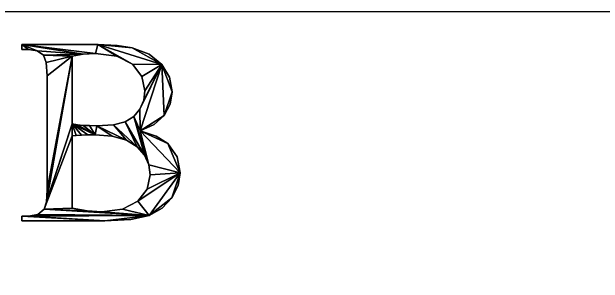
# Model space of a CAD drawing. Extents: x -12 to 200, y -2 to 100.
# Drawn here: x 72.85 to 95.08, y 89.81 to 100 of the extents above; entities that cross this region are included whole.
import ezdxf

# ---------------------------------------------------------------- set-up
doc = ezdxf.new("R2010")
doc.units = 0
doc.header["$MEASUREMENT"] = 0
doc.layers.add('3õ', color=7, linetype='CONTINUOUS')
doc.layers.add('AB', color=7, linetype='CONTINUOUS')

# ---------------------------------------------------------------- blocks, each defined once
blk = doc.blocks.new('ABG1')
at = {"layer": 'AB', "color": 175}
mesh = blk.add_polyface(dxfattribs=at)
corners = [(74.182, 97.595, 82.62), (74.182, 93.318, 82.62), (74.182, 97.595, 81.62), (74.146, 98.097, 82.62), (74.146, 98.097, 81.62), (74.04, 98.372, 82.62), (74.04, 98.372, 81.62), (73.803, 98.533, 82.62), (73.803, 98.533, 81.62), (73.474, 98.587, 82.62), (73.474, 98.587, 81.62), (73.225, 98.587, 82.62), (73.225, 98.587, 81.62), (73.225, 98.767, 82.62), (73.225, 98.767, 81.62), (76.086, 98.767, 81.62), (76.086, 98.767, 82.62), (75.998, 98.44, 82.62), (75.534, 98.413, 82.62), (75.119, 98.333, 82.62), (74.154, 92.858, 82.62), (75.119, 95.789, 82.62), (75.534, 98.413, 81.62), (75.998, 98.44, 81.62), (75.119, 98.333, 81.62), (74.182, 93.318, 81.62), (74.154, 92.858, 81.62), (75.119, 95.789, 81.62)]
mesh.append_faces([[corners[k] for k in face] for face in [(10, 14, 12)]], dxfattribs={"vtx0": -1, "color": 175})
mesh.append_faces([[corners[k] for k in face] for face in [(8, 14, 10), (6, 22, 8), (4, 24, 6), (2, 24, 4), (25, 24, 2)]], dxfattribs={"vtx0": -1, "vtx1": -1, "color": 175})
mesh.append_faces([[corners[k] for k in face] for face in [(7, 13, 18), (8, 22, 14)]], dxfattribs={"vtx0": -1, "vtx1": -1, "vtx2": -1, "color": 175})
mesh.append_faces([[corners[k] for k in face] for face in [(13, 17, 18), (5, 18, 19), (20, 19, 21), (14, 22, 23), (6, 24, 22), (26, 27, 24)]], dxfattribs={"vtx0": -1, "vtx2": -1, "color": 175})
mesh.append_faces([[corners[k] for k in face] for face in [(0, 1, 2), (3, 0, 4), (2, 4, 0), (5, 3, 6), (4, 6, 3), (7, 5, 8), (6, 8, 5), (9, 7, 10), (8, 10, 7), (11, 9, 12), (10, 12, 9), (13, 11, 14), (12, 14, 11), (14, 15, 13)]], dxfattribs={"vtx1": -1, "color": 175})
mesh.append_faces([[corners[k] for k in face] for face in [(13, 16, 17), (7, 9, 13), (5, 7, 18), (3, 5, 19), (0, 3, 19), (1, 0, 19)]], dxfattribs={"vtx1": -1, "vtx2": -1, "color": 175})
mesh.append_faces([[corners[k] for k in face] for face in [(9, 11, 13)]], dxfattribs={"vtx2": -1, "color": 175})
mesh = blk.add_polyface(dxfattribs=at)
corners = [(76.086, 98.767, 82.62), (73.225, 98.767, 82.62), (76.086, 98.767, 81.62), (76.808, 98.738, 82.62), (76.808, 98.738, 81.62), (75.119, 95.789, 82.62), (75.119, 98.333, 82.62), (75.119, 95.789, 81.62), (75.119, 98.333, 81.62), (75.313, 95.759, 82.62), (75.313, 95.759, 81.62), (75.532, 95.737, 82.62), (75.532, 95.737, 81.62), (75.775, 95.725, 82.62), (75.775, 95.725, 81.62), (76.042, 95.72, 82.62), (76.042, 95.72, 81.62), (76.667, 95.759, 82.62), (76.667, 95.759, 81.62), (75.998, 98.44, 82.62), (76.798, 98.337, 82.62), (75.998, 98.44, 81.62), (76.798, 98.337, 81.62), (75.534, 98.413, 82.62), (75.534, 98.413, 81.62), (75.984, 95.383, 82.62), (77.155, 95.178, 82.62), (73.225, 98.767, 81.62), (75.984, 95.383, 81.62), (77.155, 95.178, 81.62), (75.703, 95.381, 81.62)]
mesh.append_faces([[corners[k] for k in face] for face in [(22, 2, 21), (27, 21, 2), (14, 28, 16), (12, 28, 14), (10, 28, 12), (7, 28, 10)]], dxfattribs={"vtx0": -1, "vtx1": -1, "color": 175})
mesh.append_faces([[corners[k] for k in face] for face in [(26, 15, 17), (29, 18, 16), (7, 30, 28)]], dxfattribs={"vtx0": -1, "vtx2": -1, "color": 175})
mesh.append_faces([[corners[k] for k in face] for face in [(0, 1, 2), (3, 0, 4), (2, 4, 0), (5, 6, 7), (8, 7, 6), (9, 5, 10), (7, 10, 5), (11, 9, 12), (10, 12, 9), (13, 11, 14), (12, 14, 11), (15, 13, 16), (14, 16, 13), (17, 15, 18), (16, 18, 15), (19, 20, 21), (22, 21, 20), (23, 19, 24), (21, 24, 19), (6, 23, 8), (24, 8, 23)]], dxfattribs={"vtx1": -1, "color": 175})
mesh.append_faces([[corners[k] for k in face] for face in [(20, 19, 0), (13, 15, 25), (11, 13, 25), (9, 11, 25), (5, 9, 25)]], dxfattribs={"vtx1": -1, "vtx2": -1, "color": 175})
mesh = blk.add_polyface(dxfattribs=at)
corners = [(77.37, 98.65, 82.62), (76.808, 98.738, 82.62), (77.37, 98.65, 81.62), (76.808, 98.738, 81.62), (78.016, 98.406, 82.62), (78.016, 98.406, 81.62), (78.488, 98.027, 82.62), (78.488, 98.027, 81.62), (78.778, 97.547, 82.62), (78.778, 97.547, 81.62), (78.874, 97, 82.62), (78.874, 97, 81.62), (77.735, 97.577, 82.62), (77.854, 97.039, 82.62), (77.735, 97.577, 81.62), (77.854, 97.039, 81.62), (77.38, 98.03, 82.62), (77.38, 98.03, 81.62), (76.798, 98.337, 82.62), (76.798, 98.337, 81.62), (76.086, 98.767, 82.62), (77.806, 96.677, 82.62), (76.086, 98.767, 81.62), (78.571, 96.108, 81.62), (77.806, 96.677, 81.62)]
mesh.append_faces([[corners[k] for k in face] for face in [(22, 2, 3), (2, 7, 5), (7, 11, 9)]], dxfattribs={"vtx0": -1, "color": 175})
mesh.append_faces([[corners[k] for k in face] for face in [(17, 22, 19), (14, 7, 17), (15, 7, 14), (24, 7, 15)]], dxfattribs={"vtx0": -1, "vtx1": -1, "color": 175})
mesh.append_faces([[corners[k] for k in face] for face in [(20, 0, 6), (16, 20, 6), (22, 7, 2), (7, 23, 11), (17, 7, 22)]], dxfattribs={"vtx0": -1, "vtx1": -1, "vtx2": -1, "color": 175})
mesh.append_faces([[corners[k] for k in face] for face in [(0, 1, 2), (3, 2, 1), (4, 0, 5), (2, 5, 0), (6, 4, 7), (5, 7, 4), (8, 6, 9), (7, 9, 6), (10, 8, 11), (9, 11, 8), (12, 13, 14), (15, 14, 13), (16, 12, 17), (14, 17, 12), (18, 16, 19), (17, 19, 16)]], dxfattribs={"vtx1": -1, "color": 175})
mesh.append_faces([[corners[k] for k in face] for face in [(16, 18, 20), (12, 16, 6), (13, 12, 6), (21, 13, 6)]], dxfattribs={"vtx1": -1, "vtx2": -1, "color": 175})
mesh.append_faces([[corners[k] for k in face] for face in [(20, 1, 0), (0, 4, 6), (6, 8, 10)]], dxfattribs={"vtx2": -1, "color": 175})
mesh = blk.add_polyface(dxfattribs=at)
corners = [(73.225, 92.146, 82.62), (76.35, 92.146, 82.62), (73.225, 92.146, 81.62), (73.225, 92.327, 82.62), (73.225, 92.327, 81.62), (73.474, 92.327, 82.62), (73.474, 92.327, 81.62), (73.83, 92.393, 82.62), (73.83, 92.393, 81.62), (74.07, 92.59, 82.62), (74.07, 92.59, 81.62), (74.154, 92.858, 82.62), (74.154, 92.858, 81.62), (74.182, 93.318, 82.62), (74.182, 93.318, 81.62), (74.182, 97.595, 81.62), (75.119, 92.625, 82.62), (75.119, 95.339, 82.62), (75.119, 92.625, 81.62), (75.119, 95.339, 81.62), (75.272, 95.36, 82.62), (78.012, 92.354, 82.62), (75.119, 95.789, 82.62), (75.119, 98.333, 82.62), (75.682, 92.526, 82.62), (76.35, 92.146, 81.62), (78.012, 92.354, 81.62), (75.119, 95.789, 81.62), (75.272, 95.36, 81.62), (75.119, 98.333, 81.62), (75.682, 92.526, 81.62)]
mesh.append_faces([[corners[k] for k in face] for face in [(25, 4, 2)]], dxfattribs={"vtx0": -1, "color": 175})
mesh.append_faces([[corners[k] for k in face] for face in [(12, 29, 14), (10, 27, 12)]], dxfattribs={"vtx0": -1, "vtx1": -1, "color": 175})
mesh.append_faces([[corners[k] for k in face] for face in [(9, 22, 17), (10, 19, 27)]], dxfattribs={"vtx0": -1, "vtx1": -1, "vtx2": -1, "color": 175})
mesh.append_faces([[corners[k] for k in face] for face in [(1, 3, 5), (21, 5, 7), (22, 20, 17), (9, 17, 16), (9, 16, 24), (25, 6, 4), (26, 8, 6), (27, 19, 28), (10, 18, 19), (10, 30, 18)]], dxfattribs={"vtx0": -1, "vtx2": -1, "color": 175})
mesh.append_faces([[corners[k] for k in face] for face in [(0, 1, 2), (3, 0, 4), (2, 4, 0), (5, 3, 6), (4, 6, 3), (7, 5, 8), (6, 8, 5), (9, 7, 10), (8, 10, 7), (11, 9, 12), (10, 12, 9), (13, 11, 14), (12, 14, 11), (14, 15, 13), (16, 17, 18), (19, 18, 17), (17, 20, 19)]], dxfattribs={"vtx1": -1, "color": 175})
mesh.append_faces([[corners[k] for k in face] for face in [(11, 13, 23), (9, 11, 22)]], dxfattribs={"vtx1": -1, "vtx2": -1, "color": 175})
mesh.append_faces([[corners[k] for k in face] for face in [(1, 0, 3)]], dxfattribs={"vtx2": -1, "color": 175})
mesh = blk.add_polyface(dxfattribs=at)
corners = [(77.678, 95.525, 82.62), (78.197, 95.766, 82.62), (77.678, 95.525, 81.62), (78.197, 95.766, 81.62), (78.799, 96.528, 82.62), (78.874, 97, 82.62), (78.799, 96.528, 81.62), (78.874, 97, 81.62), (78.571, 96.108, 82.62), (78.571, 96.108, 81.62), (77.114, 95.874, 82.62), (76.667, 95.759, 82.62), (77.114, 95.874, 81.62), (76.667, 95.759, 81.62), (77.431, 96.069, 82.62), (77.431, 96.069, 81.62), (77.663, 96.345, 82.62), (77.663, 96.345, 81.62), (77.806, 96.677, 82.62), (77.806, 96.677, 81.62), (77.854, 97.039, 82.62), (77.854, 97.039, 81.62), (78.488, 98.027, 82.62), (77.563, 94.935, 82.62), (77.839, 94.617, 82.62), (78.488, 98.027, 81.62), (77.563, 94.935, 81.62), (77.839, 94.617, 81.62)]
mesh.append_faces([[corners[k] for k in face] for face in [(7, 9, 6), (9, 2, 3)]], dxfattribs={"vtx0": -1, "color": 175})
mesh.append_faces([[corners[k] for k in face] for face in [(17, 25, 19), (15, 2, 17)]], dxfattribs={"vtx0": -1, "vtx1": -1, "color": 175})
mesh.append_faces([[corners[k] for k in face] for face in [(22, 5, 8), (22, 8, 0), (16, 22, 0), (25, 2, 9), (17, 2, 25)]], dxfattribs={"vtx0": -1, "vtx1": -1, "vtx2": -1, "color": 175})
mesh.append_faces([[corners[k] for k in face] for face in [(23, 11, 10), (24, 10, 14), (26, 12, 13), (27, 15, 12)]], dxfattribs={"vtx0": -1, "vtx2": -1, "color": 175})
mesh.append_faces([[corners[k] for k in face] for face in [(0, 1, 2), (3, 2, 1), (4, 5, 6), (7, 6, 5), (8, 4, 9), (6, 9, 4), (1, 8, 3), (9, 3, 8), (10, 11, 12), (13, 12, 11), (14, 10, 15), (12, 15, 10), (16, 14, 17), (15, 17, 14), (18, 16, 19), (17, 19, 16), (20, 18, 21), (19, 21, 18)]], dxfattribs={"vtx1": -1, "color": 175})
mesh.append_faces([[corners[k] for k in face] for face in [(16, 18, 22), (14, 16, 0)]], dxfattribs={"vtx1": -1, "vtx2": -1, "color": 175})
mesh.append_faces([[corners[k] for k in face] for face in [(5, 4, 8), (8, 1, 0)]], dxfattribs={"vtx2": -1, "color": 175})
mesh = blk.add_polyface(dxfattribs=at)
corners = [(78.28, 95.335, 82.62), (77.678, 95.525, 82.62), (78.28, 95.335, 81.62), (77.678, 95.525, 81.62), (78.708, 95.056, 82.62), (78.708, 95.056, 81.62), (79.063, 94.557, 82.62), (79.063, 94.557, 81.62), (79.182, 93.958, 82.62), (79.182, 93.958, 81.62), (77.997, 94.253, 82.62), (78.049, 93.875, 82.62), (77.997, 94.253, 81.62), (78.049, 93.875, 81.62), (77.839, 94.617, 82.62), (77.839, 94.617, 81.62), (77.563, 94.935, 82.62), (77.563, 94.935, 81.62), (77.155, 95.178, 82.62), (77.155, 95.178, 81.62), (76.626, 95.332, 81.62), (76.667, 95.759, 82.62), (77.114, 95.874, 82.62), (77.431, 96.069, 82.62), (76.667, 95.759, 81.62), (77.114, 95.874, 81.62), (77.431, 96.069, 81.62)]
mesh.append_faces([[corners[k] for k in face] for face in [(3, 5, 2), (5, 9, 7)]], dxfattribs={"vtx0": -1, "color": 175})
mesh.append_faces([[corners[k] for k in face] for face in [(17, 24, 19), (15, 25, 17), (12, 26, 15), (13, 9, 12)]], dxfattribs={"vtx0": -1, "vtx1": -1, "color": 175})
mesh.append_faces([[corners[k] for k in face] for face in [(1, 4, 8), (10, 23, 1), (10, 1, 8), (3, 9, 5), (12, 3, 26), (12, 9, 3)]], dxfattribs={"vtx0": -1, "vtx1": -1, "vtx2": -1, "color": 175})
mesh.append_faces([[corners[k] for k in face] for face in [(0, 1, 2), (3, 2, 1), (4, 0, 5), (2, 5, 0), (6, 4, 7), (5, 7, 4), (8, 6, 9), (7, 9, 6), (10, 11, 12), (13, 12, 11), (14, 10, 15), (12, 15, 10), (16, 14, 17), (15, 17, 14), (18, 16, 19), (17, 19, 16), (19, 20, 18)]], dxfattribs={"vtx1": -1, "color": 175})
mesh.append_faces([[corners[k] for k in face] for face in [(16, 18, 21), (14, 16, 22), (10, 14, 23), (11, 10, 8)]], dxfattribs={"vtx1": -1, "vtx2": -1, "color": 175})
mesh.append_faces([[corners[k] for k in face] for face in [(1, 0, 4), (4, 6, 8)]], dxfattribs={"vtx2": -1, "color": 175})
mesh = blk.add_polyface(dxfattribs=at)
corners = [(76.35, 92.146, 82.62), (77.325, 92.198, 82.62), (76.35, 92.146, 81.62), (73.225, 92.146, 81.62), (75.682, 92.526, 82.62), (75.119, 92.625, 82.62), (75.682, 92.526, 81.62), (75.119, 92.625, 81.62), (76.238, 92.493, 82.62), (76.238, 92.493, 81.62), (77.016, 92.592, 82.62), (77.016, 92.592, 81.62), (76.626, 95.332, 82.62), (77.155, 95.178, 82.62), (76.626, 95.332, 81.62), (75.984, 95.383, 82.62), (75.984, 95.383, 81.62), (75.703, 95.381, 82.62), (75.703, 95.381, 81.62), (75.466, 95.374, 82.62), (75.466, 95.374, 81.62), (75.272, 95.36, 82.62), (75.272, 95.36, 81.62), (75.119, 95.339, 81.62), (76.042, 95.72, 82.62), (78.012, 92.354, 82.62), (73.474, 92.327, 82.62), (73.83, 92.393, 82.62), (74.07, 92.59, 82.62), (75.119, 95.789, 82.62), (76.042, 95.72, 81.62), (77.155, 95.178, 81.62), (78.012, 92.354, 81.62), (73.474, 92.327, 81.62), (74.07, 92.59, 81.62), (73.83, 92.393, 81.62), (75.119, 95.789, 81.62)]
mesh.append_faces([[corners[k] for k in face] for face in [(14, 30, 16), (31, 30, 14)]], dxfattribs={"vtx0": -1, "vtx1": -1, "color": 175})
mesh.append_faces([[corners[k] for k in face] for face in [(25, 0, 26), (25, 28, 4), (32, 33, 2), (32, 6, 34)]], dxfattribs={"vtx0": -1, "vtx1": -1, "vtx2": -1, "color": 175})
mesh.append_faces([[corners[k] for k in face] for face in [(25, 27, 28), (29, 15, 17), (29, 17, 19), (29, 19, 21), (25, 4, 8), (32, 34, 35), (36, 20, 18), (36, 22, 20), (32, 9, 6)]], dxfattribs={"vtx0": -1, "vtx2": -1, "color": 175})
mesh.append_faces([[corners[k] for k in face] for face in [(0, 1, 2), (2, 3, 0), (4, 5, 6), (7, 6, 5), (8, 4, 9), (6, 9, 4), (10, 8, 11), (9, 11, 8), (12, 13, 14), (15, 12, 16), (14, 16, 12), (17, 15, 18), (16, 18, 15), (19, 17, 20), (18, 20, 17), (21, 19, 22), (20, 22, 19), (22, 23, 21)]], dxfattribs={"vtx1": -1, "color": 175})
mesh.append_faces([[corners[k] for k in face] for face in [(12, 15, 24), (13, 12, 24)]], dxfattribs={"vtx1": -1, "vtx2": -1, "color": 175})
mesh = blk.add_polyface(dxfattribs=at)
corners = [(79.104, 93.475, 82.62), (79.182, 93.958, 82.62), (79.104, 93.475, 81.62), (79.182, 93.958, 81.62), (78.869, 93.013, 82.62), (78.869, 93.013, 81.62), (78.499, 92.622, 82.62), (78.499, 92.622, 81.62), (78.012, 92.354, 82.62), (78.012, 92.354, 81.62), (77.325, 92.198, 82.62), (77.325, 92.198, 81.62), (76.35, 92.146, 81.62), (77.585, 92.891, 82.62), (77.016, 92.592, 82.62), (77.585, 92.891, 81.62), (77.016, 92.592, 81.62), (77.933, 93.336, 82.62), (77.933, 93.336, 81.62), (78.049, 93.875, 82.62), (78.049, 93.875, 81.62), (76.35, 92.146, 82.62), (76.238, 92.493, 82.62), (76.238, 92.493, 81.62)]
mesh.append_faces([[corners[k] for k in face] for face in [(3, 5, 2), (5, 9, 7), (9, 12, 11)]], dxfattribs={"vtx0": -1, "color": 175})
mesh.append_faces([[corners[k] for k in face] for face in [(18, 3, 20), (15, 3, 18), (16, 9, 15)]], dxfattribs={"vtx0": -1, "vtx1": -1, "color": 175})
mesh.append_faces([[corners[k] for k in face] for face in [(1, 4, 8), (13, 1, 8), (3, 9, 5), (15, 9, 3)]], dxfattribs={"vtx0": -1, "vtx1": -1, "vtx2": -1, "color": 175})
mesh.append_faces([[corners[k] for k in face] for face in [(8, 22, 14), (9, 16, 23)]], dxfattribs={"vtx0": -1, "vtx2": -1, "color": 175})
mesh.append_faces([[corners[k] for k in face] for face in [(0, 1, 2), (3, 2, 1), (4, 0, 5), (2, 5, 0), (6, 4, 7), (5, 7, 4), (8, 6, 9), (7, 9, 6), (10, 8, 11), (9, 11, 8), (11, 12, 10), (13, 14, 15), (16, 15, 14), (17, 13, 18), (15, 18, 13), (19, 17, 20), (18, 20, 17)]], dxfattribs={"vtx1": -1, "color": 175})
mesh.append_faces([[corners[k] for k in face] for face in [(17, 19, 1), (13, 17, 1), (14, 13, 8)]], dxfattribs={"vtx1": -1, "vtx2": -1, "color": 175})
mesh.append_faces([[corners[k] for k in face] for face in [(1, 0, 4), (4, 6, 8), (8, 10, 21)]], dxfattribs={"vtx2": -1, "color": 175})

msp = doc.modelspace()

# ---------------------------------------------------------------- block references
at = {"layer": 'AB'}
msp.add_blockref('ABG1', (0, 0), dxfattribs=at)

# ---------------------------------------------------------------- meshes
at = {"layer": '3õ', "color": 4}
mesh = msp.add_polyface(dxfattribs=at)
corners = [(100, 0), (0, 0), (100, 100), (0, 100)]
mesh.append_faces([[corners[k] for k in face] for face in [(0, 3, 1)]], dxfattribs={"vtx0": -1, "color": 4})
mesh.append_faces([[corners[k] for k in face] for face in [(0, 2, 3)]], dxfattribs={"vtx2": -1, "color": 4})

doc.saveas('drawing.dxf')
